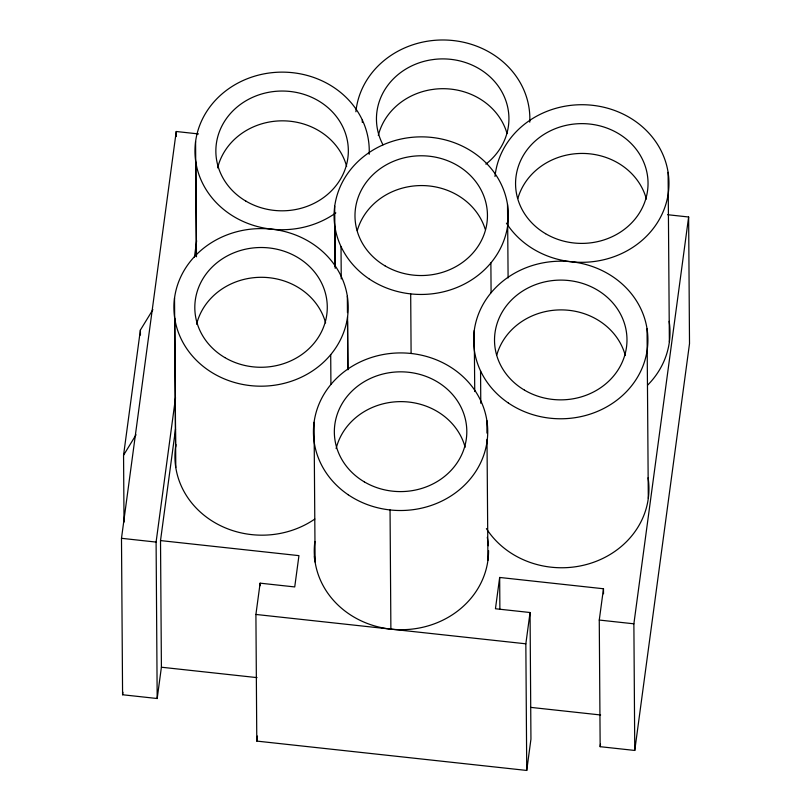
<?xml version="1.0" encoding="UTF-8"?>
<svg xmlns="http://www.w3.org/2000/svg" width="811" height="811" viewBox="0 0 811 811"><rect width="100%" height="100%" fill="white"/><g stroke="black" fill="none" stroke-linecap="round" stroke-linejoin="round"><path stroke-width="1.22" d="M124.022 522.122L123.556 455.204L140.394 330.036L152.894 309.64M175.511 429.181L160.517 540.582L161.399 667.22L157.182 698.514L122.583 694.753L121.488 538.311L176.24 131.504L198.482 133.927M122.583 694.753L122.917 692.249M157.182 698.514L156.097 542.083L175.531 397.684M194.447 257.057L196.647 240.735M603.516 593.814L603.485 588.756L499.667 577.462L495.45 608.757L530.059 612.518L530.941 739.156L526.734 770.45L256.793 741.092L255.911 614.454L260.128 583.17L294.728 586.931L298.945 555.636L160.517 540.582M256.793 741.092L257.472 736.084M526.734 770.45L525.842 643.812L530.059 612.518M667.615 214.712L688.63 216.993L689.512 343.631L634.76 750.449L600.16 746.688L599.268 620.05L603.485 588.756M600.16 746.688L600.495 744.184M634.76 750.449L633.878 623.811L688.63 216.993M123.556 455.204L136.045 434.808M121.488 538.311L156.097 542.083M599.268 620.05L633.878 623.811M255.911 614.454L525.842 643.812M161.399 667.22L257.036 677.621M530.566 707.364L600.616 714.978M668.102 172.358L669.369 341.907M647.046 328.82L648.303 498.37M507.514 204.494L508.102 277.94M499.667 577.462L499.88 609.122M490.878 262.916L491.091 292.72M486.874 420.554L486.955 433.104M487.005 439.38L487.928 560.31M480.558 370.951L480.781 403.26M474.232 330.574L474.739 391.541M410.69 293.886L411.106 353.484M390.05 509.947L390.882 629.133M362.294 119.957L362.304 122.441M347.564 316.797A87.152 78.799 -0.4 0 1 208.67 370.434A87.152 78.799 -0.4 0 1 226.908 234.937A87.152 78.799 -0.4 0 1 347.564 316.797L347.929 369.826M347.341 296.228L347.453 312.64M347.513 321.48L347.848 369.461M341.025 246.625L341.249 278.943M334.923 226.816L335.217 268.36M334.7 206.247L335.125 266.677M330.706 354.65L330.918 384.455M314.06 422.308L315.114 562.064M314.445 555.991L314.465 558.526M260.128 583.17L260.138 585.694M195.806 162.088L196.465 256.773M195.583 141.519L196.384 256.408M176.24 131.504L176.271 136.552M174.75 318.551L175.794 467.531M174.527 297.982L175.571 446.962M140.394 330.036L140.435 335.085M488.567 550.628A87.152 78.799 -0.4 0 1 396.224 629.569A87.152 78.799 -0.4 0 1 314.891 541.495M487.289 537.369A87.152 78.799 -0.4 0 1 488.384 545.752M648.08 477.801A87.152 78.799 -0.4 0 1 590.296 563.392A87.152 78.799 -0.4 0 1 486.397 528.6M669.146 321.338A87.152 78.799 -0.4 0 1 647.695 385.063M314.82 519.04A87.152 78.799 -0.4 0 1 217.551 524.17A87.152 78.799 -0.4 0 1 175.926 444.58M355.887 111.766A87.152 78.799 -0.4 0 1 448.564 40.155A87.152 78.799 -0.4 0 1 529.765 122.167M485.86 164.146A66.238 59.882 -0.4 0 0 503.296 94.542A66.238 59.882 -0.4 0 0 434.706 59.345L430.428 59.953A66.238 59.882 -0.4 0 0 382.985 144.804M335.835 212.898A87.152 78.799 -0.4 0 1 202.811 183.732A87.152 78.799 -0.4 0 1 265.481 73.598A87.152 78.799 -0.4 0 1 369.167 154.303M495.004 176.504A87.152 78.799 -0.4 0 1 616.451 111.168A87.152 78.799 -0.4 0 1 646.935 235.798A87.152 78.799 -0.4 0 1 506.419 223.147M517.864 198.462A66.238 59.882 -0.4 0 1 582.45 153.431A66.238 59.882 -0.4 0 1 646.377 199.06M378.301 135.427A66.238 59.882 -0.4 0 1 430.631 89.747L434.919 89.139A66.238 59.882 -0.4 0 1 507.047 133.582M496.808 354.924A66.238 59.882 -0.4 0 1 561.394 309.893A66.238 59.882 -0.4 0 1 625.311 355.522M357.276 230.598A66.238 59.882 -0.4 0 1 420.777 185.567A66.238 59.882 -0.4 0 1 485.231 229.31M217.632 167.877A66.238 59.882 -0.4 0 1 281.539 120.839A66.238 59.882 -0.4 0 1 346.642 166.367M196.597 324.248A66.238 59.882 -0.4 0 1 260.605 277.301A66.238 59.882 -0.4 0 1 325.606 322.93M336.129 448.564A66.238 59.882 -0.4 0 1 400.137 401.627A66.238 59.882 -0.4 0 1 465.139 447.256M348.203 494.761A87.152 78.799 -0.4 0 0 487.097 441.123A87.152 78.799 -0.4 0 0 366.44 359.263A87.152 78.799 -0.4 0 0 348.203 494.761M364.321 481.876A66.238 59.882 -0.4 0 0 466.71 434.96A66.238 59.882 -0.4 0 0 370.698 378.311A66.238 59.882 -0.4 0 0 364.321 481.876M245.936 201.148A66.238 59.882 -0.4 0 0 348.243 154.07A66.238 59.882 -0.4 0 0 252.12 97.563A66.238 59.882 -0.4 0 0 245.936 201.148M224.789 357.55A66.238 59.882 -0.4 0 0 327.178 310.633A66.238 59.882 -0.4 0 0 231.165 253.985A66.238 59.882 -0.4 0 0 224.789 357.55M508.375 403.026A87.152 78.799 -0.4 0 0 647.269 349.389A87.152 78.799 -0.4 0 0 526.613 267.529A87.152 78.799 -0.4 0 0 508.375 403.026M545.55 233.68A66.238 59.882 -0.4 0 0 647.938 186.763A66.238 59.882 -0.4 0 0 551.926 130.105A66.238 59.882 -0.4 0 0 545.55 233.68M524.494 390.142A66.238 59.882 -0.4 0 0 626.883 343.225A66.238 59.882 -0.4 0 0 530.87 286.577A66.238 59.882 -0.4 0 0 524.494 390.142M368.843 278.7A87.152 78.799 -0.4 0 0 507.737 225.063A87.152 78.799 -0.4 0 0 387.08 143.202A87.152 78.799 -0.4 0 0 368.843 278.7M384.961 265.815A66.238 59.882 -0.4 0 0 487.35 218.899A66.238 59.882 -0.4 0 0 391.338 162.251A66.238 59.882 -0.4 0 0 384.961 265.815"/></g></svg>
